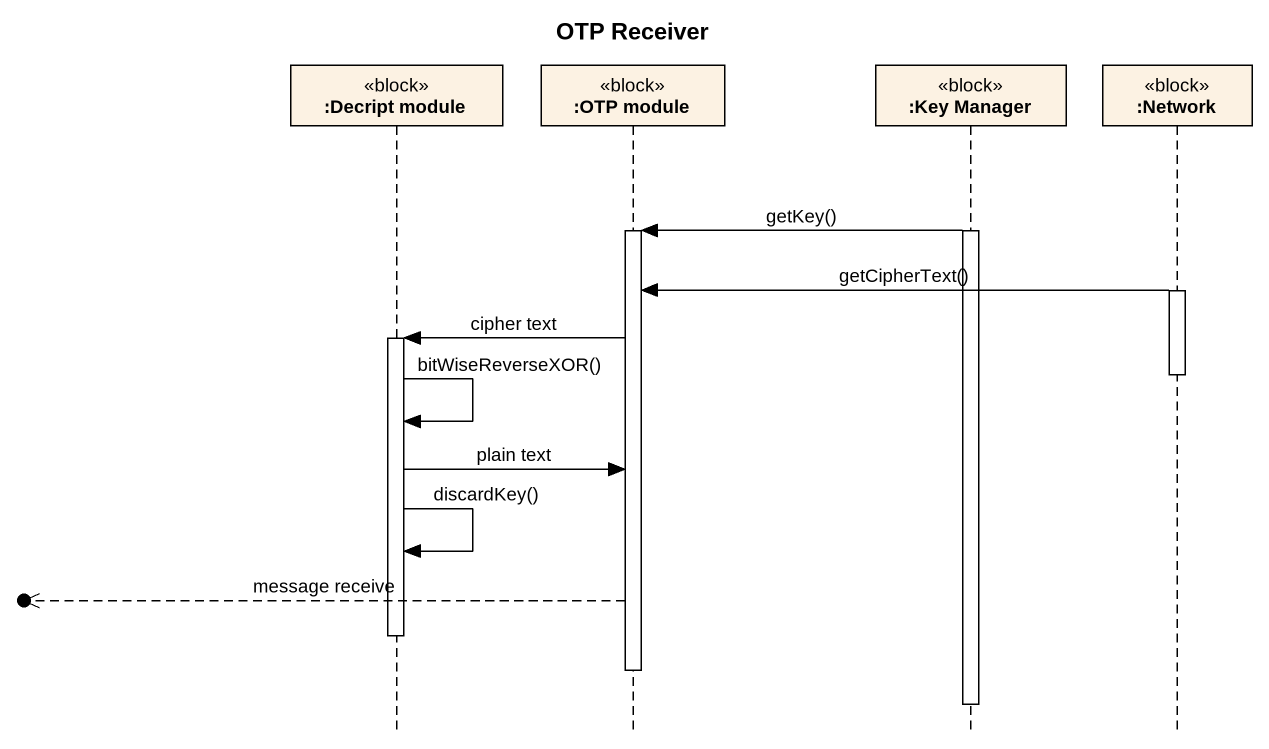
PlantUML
@startuml
title OTP Receiver
hide footbox
participant ":Decript module" as Decript_module <<block>>
participant ":OTP module" as OTP_module <<block>>
participant ":Key Manager" as Key_Manager <<block>>
participant ":Network" as Network_ <<block>>

activate Key_Manager
Key_Manager -> OTP_module : getKey()
activate OTP_module
activate Network_
Network_ -> OTP_module : getCipherText()
OTP_module -> Decript_module : cipher text
activate Decript_module
deactivate Network_
Decript_module -> Decript_module : bitWiseReverseXOR()
Decript_module -> OTP_module : plain text
Decript_module -> Decript_module : discardKey()
[o<<-- OTP_module : message receive
deactivate Decript_module
deactivate OTP_module
deactivate Key_Manager
@enduml
